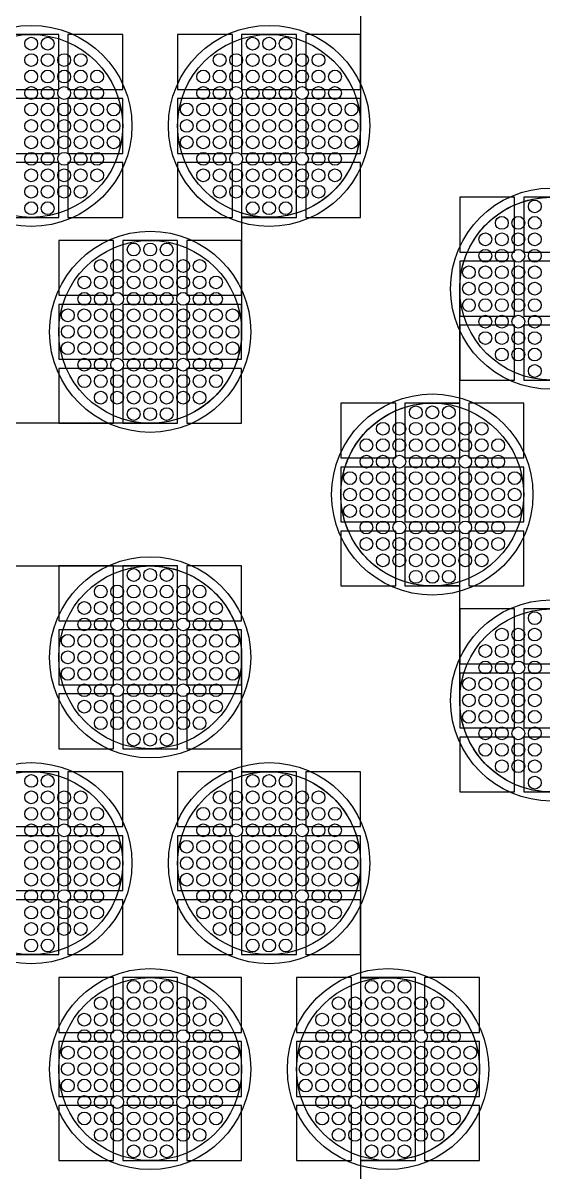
# Model space of a CAD drawing. Extents: x -49 to 54, y -38 to 38.
# Drawn here: x -7.56 to -4.72, y -30.41 to -24.13 of the extents above; entities that cross this region are included whole.
import ezdxf

# ---------------------------------------------------------------- set-up
doc = ezdxf.new("R2010")
doc.units = 0
for name, color, linetype in [('BACK_LAYER', 5, 'CONTINUOUS'), ('COND_LAYER_LOWER_ELECTRODE', 6, 'CONTINUOUS'), ('CONDUCTIVE_LAYER_BACK_LAYER', 2, 'CONTINUOUS'), ('EMITTER', 3, 'CONTINUOUS'), ('LOWER_ELECTRODE', 1, 'CONTINUOUS')]:
    doc.layers.add(name, color=color, linetype=linetype)

msp = doc.modelspace()

# ---------------------------------------------------------------- linework, layer by layer
at = {"layer": 'BACK_LAYER'}
for points in [[(-7.6628, -24.4898), (-7.3628, -24.4898), (-7.3628, -24.1898), (-7.6628, -24.1898)], [(-7.3128, -24.4898), (-7.0128, -24.4898), (-7.0128, -24.1898), (-7.3128, -24.1898)], [(-6.7128, -24.4898), (-6.4128, -24.4898), (-6.4128, -24.1898), (-6.7128, -24.1898)], [(-6.3628, -24.4898), (-6.0628, -24.4898), (-6.0628, -24.1898), (-6.3628, -24.1898)], [(-6.0128, -24.4898), (-5.7128, -24.4898), (-5.7128, -24.1898), (-6.0128, -24.1898)], [(-7.6628, -24.8398), (-7.3628, -24.8398), (-7.3628, -24.5398), (-7.6628, -24.5398)], [(-7.3128, -24.8398), (-7.0128, -24.8398), (-7.0128, -24.5398), (-7.3128, -24.5398)], [(-6.7128, -24.8398), (-6.4128, -24.8398), (-6.4128, -24.5398), (-6.7128, -24.5398)], [(-6.3628, -24.8398), (-6.0628, -24.8398), (-6.0628, -24.5398), (-6.3628, -24.5398)], [(-6.0128, -24.8398), (-5.7128, -24.8398), (-5.7128, -24.5398), (-6.0128, -24.5398)], [(-7.6628, -25.1898), (-7.3628, -25.1898), (-7.3628, -24.8898), (-7.6628, -24.8898)], [(-7.3128, -25.1898), (-7.0128, -25.1898), (-7.0128, -24.8898), (-7.3128, -24.8898)], [(-6.7128, -25.1898), (-6.4128, -25.1898), (-6.4128, -24.8898), (-6.7128, -24.8898)], [(-6.3628, -25.1898), (-6.0628, -25.1898), (-6.0628, -24.8898), (-6.3628, -24.8898)], [(-6.0128, -25.1898), (-5.7128, -25.1898), (-5.7128, -24.8898), (-6.0128, -24.8898)], [(-5.1709, -25.38), (-4.8709, -25.38), (-4.8709, -25.08), (-5.1709, -25.08)], [(-4.8209, -25.38), (-4.5209, -25.38), (-4.5209, -25.08), (-4.8209, -25.08)], [(-7.3628, -25.6156), (-7.0628, -25.6156), (-7.0628, -25.3156), (-7.3628, -25.3156)], [(-7.0128, -25.6156), (-6.7128, -25.6156), (-6.7128, -25.3156), (-7.0128, -25.3156)], [(-6.6628, -25.6156), (-6.3628, -25.6156), (-6.3628, -25.3156), (-6.6628, -25.3156)], [(-5.1709, -25.73), (-4.8709, -25.73), (-4.8709, -25.43), (-5.1709, -25.43)], [(-4.8209, -25.73), (-4.5209, -25.73), (-4.5209, -25.43), (-4.8209, -25.43)], [(-7.3628, -25.9656), (-7.0628, -25.9656), (-7.0628, -25.6656), (-7.3628, -25.6656)], [(-7.0128, -25.9656), (-6.7128, -25.9656), (-6.7128, -25.6656), (-7.0128, -25.6656)], [(-6.6628, -25.9656), (-6.3628, -25.9656), (-6.3628, -25.6656), (-6.6628, -25.6656)], [(-5.1709, -26.08), (-4.8709, -26.08), (-4.8709, -25.78), (-5.1709, -25.78)], [(-4.8209, -26.08), (-4.5209, -26.08), (-4.5209, -25.78), (-4.8209, -25.78)], [(-7.3628, -26.3156), (-7.0628, -26.3156), (-7.0628, -26.0156), (-7.3628, -26.0156)], [(-7.0128, -26.3156), (-6.7128, -26.3156), (-6.7128, -26.0156), (-7.0128, -26.0156)], [(-6.6628, -26.3156), (-6.3628, -26.3156), (-6.3628, -26.0156), (-6.6628, -26.0156)], [(-5.8209, -26.5058), (-5.5209, -26.5058), (-5.5209, -26.2058), (-5.8209, -26.2058)], [(-5.4709, -26.5058), (-5.1709, -26.5058), (-5.1709, -26.2058), (-5.4709, -26.2058)], [(-5.1209, -26.5058), (-4.8209, -26.5058), (-4.8209, -26.2058), (-5.1209, -26.2058)], [(-5.8209, -26.8558), (-5.5209, -26.8558), (-5.5209, -26.5558), (-5.8209, -26.5558)], [(-5.4709, -26.8558), (-5.1709, -26.8558), (-5.1709, -26.5558), (-5.4709, -26.5558)], [(-5.1209, -26.8558), (-4.8209, -26.8558), (-4.8209, -26.5558), (-5.1209, -26.5558)], [(-5.8209, -27.2058), (-5.5209, -27.2058), (-5.5209, -26.9058), (-5.8209, -26.9058)], [(-5.4709, -27.2058), (-5.1709, -27.2058), (-5.1709, -26.9058), (-5.4709, -26.9058)], [(-5.1209, -27.2058), (-4.8209, -27.2058), (-4.8209, -26.9058), (-5.1209, -26.9058)], [(-7.3628, -27.396), (-7.0628, -27.396), (-7.0628, -27.096), (-7.3628, -27.096)], [(-7.0128, -27.396), (-6.7128, -27.396), (-6.7128, -27.096), (-7.0128, -27.096)], [(-6.6628, -27.396), (-6.3628, -27.396), (-6.3628, -27.096), (-6.6628, -27.096)], [(-5.1709, -27.6316), (-4.8709, -27.6316), (-4.8709, -27.3316), (-5.1709, -27.3316)], [(-4.8209, -27.6316), (-4.5209, -27.6316), (-4.5209, -27.3316), (-4.8209, -27.3316)], [(-7.3628, -27.746), (-7.0628, -27.746), (-7.0628, -27.446), (-7.3628, -27.446)], [(-7.0128, -27.746), (-6.7128, -27.746), (-6.7128, -27.446), (-7.0128, -27.446)], [(-6.6628, -27.746), (-6.3628, -27.746), (-6.3628, -27.446), (-6.6628, -27.446)], [(-5.1709, -27.9816), (-4.8709, -27.9816), (-4.8709, -27.6816), (-5.1709, -27.6816)], [(-4.8209, -27.9816), (-4.5209, -27.9816), (-4.5209, -27.6816), (-4.8209, -27.6816)], [(-7.3628, -28.096), (-7.0628, -28.096), (-7.0628, -27.796), (-7.3628, -27.796)], [(-7.0128, -28.096), (-6.7128, -28.096), (-6.7128, -27.796), (-7.0128, -27.796)], [(-6.6628, -28.096), (-6.3628, -28.096), (-6.3628, -27.796), (-6.6628, -27.796)], [(-5.1709, -28.3316), (-4.8709, -28.3316), (-4.8709, -28.0316), (-5.1709, -28.0316)], [(-4.8209, -28.3316), (-4.5209, -28.3316), (-4.5209, -28.0316), (-4.8209, -28.0316)], [(-7.6628, -28.5218), (-7.3628, -28.5218), (-7.3628, -28.2218), (-7.6628, -28.2218)], [(-7.3128, -28.5218), (-7.0128, -28.5218), (-7.0128, -28.2218), (-7.3128, -28.2218)], [(-6.7128, -28.5218), (-6.4128, -28.5218), (-6.4128, -28.2218), (-6.7128, -28.2218)], [(-6.3628, -28.5218), (-6.0628, -28.5218), (-6.0628, -28.2218), (-6.3628, -28.2218)], [(-6.0128, -28.5218), (-5.7128, -28.5218), (-5.7128, -28.2218), (-6.0128, -28.2218)], [(-7.6628, -28.8718), (-7.3628, -28.8718), (-7.3628, -28.5718), (-7.6628, -28.5718)], [(-7.3128, -28.8718), (-7.0128, -28.8718), (-7.0128, -28.5718), (-7.3128, -28.5718)], [(-6.7128, -28.8718), (-6.4128, -28.8718), (-6.4128, -28.5718), (-6.7128, -28.5718)], [(-6.3628, -28.8718), (-6.0628, -28.8718), (-6.0628, -28.5718), (-6.3628, -28.5718)], [(-6.0128, -28.8718), (-5.7128, -28.8718), (-5.7128, -28.5718), (-6.0128, -28.5718)], [(-7.6628, -29.2218), (-7.3628, -29.2218), (-7.3628, -28.9218), (-7.6628, -28.9218)], [(-7.3128, -29.2218), (-7.0128, -29.2218), (-7.0128, -28.9218), (-7.3128, -28.9218)], [(-6.7128, -29.2218), (-6.4128, -29.2218), (-6.4128, -28.9218), (-6.7128, -28.9218)], [(-6.3628, -29.2218), (-6.0628, -29.2218), (-6.0628, -28.9218), (-6.3628, -28.9218)], [(-6.0128, -29.2218), (-5.7128, -29.2218), (-5.7128, -28.9218), (-6.0128, -28.9218)], [(-7.3628, -29.6477), (-7.0628, -29.6477), (-7.0628, -29.3477), (-7.3628, -29.3477)], [(-7.0128, -29.6477), (-6.7128, -29.6477), (-6.7128, -29.3477), (-7.0128, -29.3477)], [(-6.6628, -29.6477), (-6.3628, -29.6477), (-6.3628, -29.3477), (-6.6628, -29.3477)], [(-6.0628, -29.6477), (-5.7628, -29.6477), (-5.7628, -29.3477), (-6.0628, -29.3477)], [(-5.7128, -29.6477), (-5.4128, -29.6477), (-5.4128, -29.3477), (-5.7128, -29.3477)], [(-5.3628, -29.6477), (-5.0628, -29.6477), (-5.0628, -29.3477), (-5.3628, -29.3477)], [(-7.3628, -29.9977), (-7.0628, -29.9977), (-7.0628, -29.6977), (-7.3628, -29.6977)], [(-7.0128, -29.9977), (-6.7128, -29.9977), (-6.7128, -29.6977), (-7.0128, -29.6977)], [(-6.6628, -29.9977), (-6.3628, -29.9977), (-6.3628, -29.6977), (-6.6628, -29.6977)], [(-6.0628, -29.9977), (-5.7628, -29.9977), (-5.7628, -29.6977), (-6.0628, -29.6977)], [(-5.7128, -29.9977), (-5.4128, -29.9977), (-5.4128, -29.6977), (-5.7128, -29.6977)], [(-5.3628, -29.9977), (-5.0628, -29.9977), (-5.0628, -29.6977), (-5.3628, -29.6977)], [(-7.3628, -30.3477), (-7.0628, -30.3477), (-7.0628, -30.0477), (-7.3628, -30.0477)], [(-7.0128, -30.3477), (-6.7128, -30.3477), (-6.7128, -30.0477), (-7.0128, -30.0477)], [(-6.6628, -30.3477), (-6.3628, -30.3477), (-6.3628, -30.0477), (-6.6628, -30.0477)], [(-6.0628, -30.3477), (-5.7628, -30.3477), (-5.7628, -30.0477), (-6.0628, -30.0477)], [(-5.7128, -30.3477), (-5.4128, -30.3477), (-5.4128, -30.0477), (-5.7128, -30.0477)], [(-5.3628, -30.3477), (-5.0628, -30.3477), (-5.0628, -30.0477), (-5.3628, -30.0477)]]:
    msp.add_lwpolyline(points, close=True, dxfattribs=at)
at = {"layer": 'COND_LAYER_LOWER_ELECTRODE'}
for centre in [(-7.5128, -24.6898), (-6.2128, -24.6898), (-4.6709, -25.58), (-6.8628, -25.8156), (-5.3209, -26.7058), (-6.8628, -27.596), (-4.6709, -27.8316), (-7.5128, -28.7218), (-6.2128, -28.7218), (-6.8628, -29.8477), (-5.5628, -29.8477)]:
    msp.add_circle(centre, 0.55, dxfattribs=at)
at = {"layer": 'CONDUCTIVE_LAYER_BACK_LAYER'}
for points in [[(-5.7128, -24.0638), (-5.7128, -24.6898), (-5.7132, -24.7096), (-5.7144, -24.7295), (-5.7163, -24.7493), (-5.7191, -24.769), (-5.7226, -24.7885), (-5.727, -24.8079), (-5.732, -24.8272), (-5.7379, -24.8462), (-5.7445, -24.8649), (-5.7518, -24.8834), (-5.7599, -24.9016), (-5.7686, -24.9194), (-5.7781, -24.9369), (-5.7883, -24.954), (-5.7991, -24.9706), (-5.8106, -24.9869), (-5.8228, -25.0026), (-5.8355, -25.0179), (-5.8488, -25.0326), (-5.8628, -25.0468), (-5.8772, -25.0605), (-5.8922, -25.0735), (-5.9078, -25.0859), (-5.9237, -25.0978), (-5.9402, -25.1089), (-5.9571, -25.1194), (-5.9744, -25.1293), (-5.992, -25.1384), (-6.01, -25.1468), (-6.0284, -25.1545), (-6.047, -25.1615), (-6.0659, -25.1677), (-6.085, -25.1732), (-6.1043, -25.1779), (-6.1238, -25.1818), (-6.1434, -25.1849), (-6.1632, -25.1873), (-6.183, -25.1889), (-6.2028, -25.1897), (-6.3628, -25.1897), (-6.3628, -25.8156), (-6.3632, -25.8355), (-6.3644, -25.8553), (-6.3663, -25.8751), (-6.3691, -25.8948), (-6.3726, -25.9144), (-6.377, -25.9338), (-6.382, -25.953), (-6.3879, -25.972), (-6.3945, -25.9908), (-6.4018, -26.0092), (-6.4099, -26.0274), (-6.4186, -26.0453), (-6.4281, -26.0627), (-6.4383, -26.0798), (-6.4491, -26.0965), (-6.4606, -26.1127), (-6.4728, -26.1285), (-6.4855, -26.1437), (-6.4988, -26.1585), (-6.5128, -26.1727), (-6.5272, -26.1863), (-6.5422, -26.1993), (-6.5578, -26.2118), (-6.5737, -26.2236), (-6.5902, -26.2348), (-6.6071, -26.2453), (-6.6244, -26.2551), (-6.642, -26.2642), (-6.66, -26.2726), (-6.6784, -26.2803), (-6.697, -26.2873), (-6.7159, -26.2935), (-6.735, -26.299), (-6.7543, -26.3037), (-6.7738, -26.3076), (-6.7934, -26.3108), (-6.8132, -26.3131), (-6.833, -26.3147), (-6.8528, -26.3155), (-9.4727, -26.3155)], [(-4.7007, -28.3307), (-4.7206, -28.3292), (-4.7403, -28.3268), (-4.7599, -28.3236), (-4.7794, -28.3197), (-4.7987, -28.315), (-4.8179, -28.3096), (-4.8367, -28.3033), (-4.8554, -28.2964), (-4.8737, -28.2887), (-4.8917, -28.2802), (-4.9094, -28.2711), (-4.9266, -28.2613), (-4.9435, -28.2508), (-4.96, -28.2396), (-4.976, -28.2278), (-4.9915, -28.2154), (-5.0065, -28.2023), (-5.021, -28.1887), (-5.0349, -28.1745), (-5.0482, -28.1597), (-5.061, -28.1445), (-5.0731, -28.1287), (-5.0846, -28.1125), (-5.0954, -28.0958), (-5.1056, -28.0788), (-5.1151, -28.0613), (-5.1238, -28.0434), (-5.1319, -28.0253), (-5.1392, -28.0068), (-5.1458, -27.988), (-5.1517, -27.969), (-5.1568, -27.9498), (-5.1611, -27.9304), (-5.1646, -27.9108), (-5.1674, -27.8911), (-5.1693, -27.8714), (-5.1705, -27.8515), (-5.1709, -27.8316), (-5.1709, -27.2057), (-5.3309, -27.2057), (-5.3507, -27.2049), (-5.3706, -27.2033), (-5.3903, -27.201), (-5.4099, -27.1978), (-5.4294, -27.1939), (-5.4487, -27.1892), (-5.4679, -27.1837), (-5.4867, -27.1775), (-5.5054, -27.1705), (-5.5237, -27.1628), (-5.5417, -27.1544), (-5.5594, -27.1453), (-5.5766, -27.1355), (-5.5935, -27.125), (-5.61, -27.1138), (-5.626, -27.102), (-5.6415, -27.0895), (-5.6565, -27.0765), (-5.671, -27.0628), (-5.6849, -27.0486), (-5.6982, -27.0339), (-5.711, -27.0187), (-5.7231, -27.0029), (-5.7346, -26.9867), (-5.7454, -26.97), (-5.7556, -26.9529), (-5.7651, -26.9354), (-5.7738, -26.9176), (-5.7819, -26.8994), (-5.7892, -26.881), (-5.7958, -26.8622), (-5.8017, -26.8432), (-5.8068, -26.824), (-5.8111, -26.8046), (-5.8146, -26.785), (-5.8174, -26.7653), (-5.8193, -26.7455), (-5.8205, -26.7257), (-5.8209, -26.7058), (-5.8205, -26.6859), (-5.8193, -26.6661), (-5.8174, -26.6463), (-5.8146, -26.6266), (-5.8111, -26.607), (-5.8068, -26.5876), (-5.8017, -26.5684), (-5.7958, -26.5494), (-5.7892, -26.5306), (-5.7819, -26.5122), (-5.7738, -26.494), (-5.7651, -26.4761), (-5.7556, -26.4587), (-5.7454, -26.4416), (-5.7346, -26.4249), (-5.7231, -26.4087), (-5.711, -26.3929), (-5.6982, -26.3777), (-5.6849, -26.3629), (-5.671, -26.3487), (-5.6565, -26.3351), (-5.6415, -26.3221), (-5.626, -26.3096), (-5.61, -26.2978), (-5.5935, -26.2866), (-5.5766, -26.2761), (-5.5594, -26.2663), (-5.5417, -26.2572), (-5.5237, -26.2488), (-5.5054, -26.2411), (-5.4867, -26.2341), (-5.4679, -26.2279), (-5.4487, -26.2224), (-5.4294, -26.2177), (-5.4099, -26.2138), (-5.3903, -26.2106), (-5.3706, -26.2083), (-5.3507, -26.2067), (-5.3309, -26.2059), (-5.1709, -26.2059), (-5.1709, -25.58), (-5.1705, -25.5601), (-5.1693, -25.5402), (-5.1674, -25.5205), (-5.1646, -25.5008), (-5.1611, -25.4812), (-5.1568, -25.4618), (-5.1517, -25.4426), (-5.1458, -25.4236), (-5.1392, -25.4048), (-5.1319, -25.3863), (-5.1238, -25.3682), (-5.1151, -25.3503), (-5.1056, -25.3328), (-5.0954, -25.3158), (-5.0846, -25.2991), (-5.0731, -25.2829), (-5.061, -25.2671), (-5.0482, -25.2519), (-5.0349, -25.2371), (-5.021, -25.2229), (-5.0065, -25.2093), (-4.9915, -25.1962), (-4.976, -25.1838), (-4.96, -25.172), (-4.9435, -25.1608), (-4.9266, -25.1503), (-4.9094, -25.1405), (-4.8917, -25.1313), (-4.8737, -25.1229), (-4.8554, -25.1152), (-4.8367, -25.1083), (-4.8179, -25.102), (-4.7987, -25.0966), (-4.7794, -25.0919), (-4.7599, -25.0879), (-4.7403, -25.0848), (-4.7206, -25.0824), (-4.7007, -25.0809)], [(-8.1628, -27.0961), (-6.8528, -27.0961), (-6.833, -27.0969), (-6.8132, -27.0985), (-6.7934, -27.1008), (-6.7738, -27.104), (-6.7543, -27.1079), (-6.735, -27.1126), (-6.7159, -27.1181), (-6.697, -27.1243), (-6.6784, -27.1312), (-6.66, -27.1389), (-6.642, -27.1474), (-6.6244, -27.1565), (-6.6071, -27.1663), (-6.5902, -27.1768), (-6.5737, -27.188), (-6.5578, -27.1998), (-6.5422, -27.2123), (-6.5272, -27.2253), (-6.5128, -27.2389), (-6.4988, -27.2531), (-6.4855, -27.2679), (-6.4728, -27.2831), (-6.4606, -27.2989), (-6.4491, -27.3151), (-6.4383, -27.3318), (-6.4281, -27.3489), (-6.4186, -27.3663), (-6.4099, -27.3842), (-6.4018, -27.4024), (-6.3945, -27.4208), (-6.3879, -27.4396), (-6.382, -27.4586), (-6.377, -27.4778), (-6.3726, -27.4972), (-6.3691, -27.5168), (-6.3663, -27.5365), (-6.3644, -27.5563), (-6.3632, -27.5761), (-6.3628, -27.596), (-6.3628, -28.2219), (-6.2028, -28.2219), (-6.183, -28.2227), (-6.1632, -28.2243), (-6.1434, -28.2267), (-6.1238, -28.2298), (-6.1043, -28.2337), (-6.085, -28.2384), (-6.0659, -28.2439), (-6.047, -28.2501), (-6.0284, -28.2571), (-6.01, -28.2648), (-5.992, -28.2732), (-5.9744, -28.2823), (-5.9571, -28.2922), (-5.9402, -28.3027), (-5.9237, -28.3138), (-5.9078, -28.3257), (-5.8922, -28.3381), (-5.8772, -28.3511), (-5.8628, -28.3648), (-5.8488, -28.379), (-5.8355, -28.3937), (-5.8228, -28.409), (-5.8106, -28.4247), (-5.7991, -28.4409), (-5.7883, -28.4576), (-5.7781, -28.4747), (-5.7686, -28.4922), (-5.7599, -28.51), (-5.7518, -28.5282), (-5.7445, -28.5467), (-5.7379, -28.5654), (-5.732, -28.5844), (-5.727, -28.6036), (-5.7226, -28.6231), (-5.7191, -28.6426), (-5.7163, -28.6623), (-5.7144, -28.6821), (-5.7132, -28.7019), (-5.7128, -28.7218), (-5.7128, -29.3478), (-5.5528, -29.3478), (-5.533, -29.3485), (-5.5132, -29.3501), (-5.4934, -29.3525), (-5.4738, -29.3556), (-5.4543, -29.3596), (-5.435, -29.3643), (-5.4159, -29.3697), (-5.397, -29.3759), (-5.3784, -29.3829), (-5.36, -29.3906), (-5.342, -29.399), (-5.3244, -29.4082), (-5.3071, -29.418), (-5.2902, -29.4285), (-5.2737, -29.4397), (-5.2578, -29.4515), (-5.2422, -29.4639), (-5.2272, -29.477), (-5.2128, -29.4906), (-5.1988, -29.5048), (-5.1855, -29.5195), (-5.1728, -29.5348), (-5.1606, -29.5506), (-5.1491, -29.5668), (-5.1383, -29.5834), (-5.1281, -29.6005), (-5.1186, -29.618), (-5.1099, -29.6358), (-5.1018, -29.654), (-5.0945, -29.6725), (-5.0879, -29.6913), (-5.082, -29.7103), (-5.077, -29.7295), (-5.0726, -29.7489), (-5.0691, -29.7685), (-5.0663, -29.7881), (-5.0644, -29.8079), (-5.0632, -29.8278), (-5.0628, -29.8477), (-5.0632, -29.8675), (-5.0644, -29.8874), (-5.0663, -29.9072), (-5.0691, -29.9269), (-5.0726, -29.9464), (-5.077, -29.9658), (-5.082, -29.985), (-5.0879, -30.0041), (-5.0945, -30.0228), (-5.1018, -30.0413), (-5.1099, -30.0595), (-5.1186, -30.0773), (-5.1281, -30.0948), (-5.1383, -30.1119), (-5.1491, -30.1285), (-5.1606, -30.1448), (-5.1728, -30.1605), (-5.1855, -30.1758), (-5.1988, -30.1905), (-5.2128, -30.2047), (-5.2272, -30.2183), (-5.2422, -30.2314), (-5.2578, -30.2438), (-5.2737, -30.2556), (-5.2902, -30.2668), (-5.3071, -30.2773), (-5.3244, -30.2871), (-5.342, -30.2963), (-5.36, -30.3047), (-5.3784, -30.3124), (-5.397, -30.3194), (-5.4159, -30.3256), (-5.435, -30.331), (-5.4543, -30.3357), (-5.4738, -30.3397), (-5.4934, -30.3428), (-5.5132, -30.3452), (-5.533, -30.3468), (-5.5528, -30.3476), (-5.7128, -30.3476), (-5.7128, -30.9735)]]:
    msp.add_lwpolyline(points, dxfattribs=at)
at = {"layer": 'EMITTER'}
for centre in [(-7.5128, -24.6898), (-6.2128, -24.6898), (-4.6709, -25.58), (-6.8628, -25.8156), (-5.3209, -26.7058), (-6.8628, -27.596), (-4.6709, -27.8316), (-7.5128, -28.7218), (-6.2128, -28.7218), (-6.8628, -29.8477), (-5.5628, -29.8477)]:
    msp.add_circle(centre, 0.5, dxfattribs=at)
at = {"layer": 'LOWER_ELECTRODE'}
for centre in [(-7.5128, -24.2398), (-7.4228, -24.2398), (-6.3028, -24.2398), (-6.2128, -24.2398), (-6.1228, -24.2398), (-7.5128, -24.3298), (-7.4228, -24.3298), (-7.3328, -24.3298), (-7.2428, -24.3298), (-6.4828, -24.3298), (-6.3928, -24.3298), (-6.3028, -24.3298), (-6.2128, -24.3298), (-6.1228, -24.3298), (-6.0328, -24.3298), (-5.9428, -24.3298), (-7.5128, -24.4198), (-7.4228, -24.4198), (-7.3328, -24.4198), (-7.2428, -24.4198), (-7.1528, -24.4198), (-6.5728, -24.4198), (-6.4828, -24.4198), (-6.3928, -24.4198), (-6.3028, -24.4198), (-6.2128, -24.4198), (-6.1228, -24.4198), (-6.0328, -24.4198), (-5.9428, -24.4198), (-5.8528, -24.4198), (-7.5128, -24.5098), (-7.4228, -24.5098), (-7.3328, -24.5098), (-7.2428, -24.5098), (-7.1528, -24.5098), (-6.5728, -24.5098), (-6.4828, -24.5098), (-6.3928, -24.5098), (-6.3028, -24.5098), (-6.2128, -24.5098), (-6.1228, -24.5098), (-6.0328, -24.5098), (-5.9428, -24.5098), (-5.8528, -24.5098), (-7.5128, -24.5998), (-7.4228, -24.5998), (-7.3328, -24.5998), (-7.2428, -24.5998), (-7.1528, -24.5998), (-7.0628, -24.5998), (-6.6628, -24.5998), (-6.5728, -24.5998), (-6.4828, -24.5998), (-6.3928, -24.5998), (-6.3028, -24.5998), (-6.2128, -24.5998), (-6.1228, -24.5998), (-6.0328, -24.5998), (-5.9428, -24.5998), (-5.8528, -24.5998), (-5.7628, -24.5998), (-7.5128, -24.6898), (-7.4228, -24.6898), (-7.3328, -24.6898), (-7.2428, -24.6898), (-7.1528, -24.6898), (-7.0628, -24.6898), (-6.6628, -24.6898), (-6.5728, -24.6898), (-6.4828, -24.6898), (-6.3928, -24.6898), (-6.3028, -24.6898), (-6.2128, -24.6898), (-6.1228, -24.6898), (-6.0328, -24.6898), (-5.9428, -24.6898), (-5.8528, -24.6898), (-5.7628, -24.6898), (-7.5128, -24.7798), (-7.4228, -24.7798), (-7.3328, -24.7798), (-7.2428, -24.7798), (-7.1528, -24.7798), (-7.0628, -24.7798), (-6.6628, -24.7798), (-6.5728, -24.7798), (-6.4828, -24.7798), (-6.3928, -24.7798), (-6.3028, -24.7798), (-6.2128, -24.7798), (-6.1228, -24.7798), (-6.0328, -24.7798), (-5.9428, -24.7798), (-5.8528, -24.7798), (-5.7628, -24.7798), (-7.5128, -24.8698), (-7.4228, -24.8698), (-7.3328, -24.8698), (-7.2428, -24.8698), (-7.1528, -24.8698), (-6.5728, -24.8698), (-6.4828, -24.8698), (-6.3928, -24.8698), (-6.3028, -24.8698), (-6.2128, -24.8698), (-6.1228, -24.8698), (-6.0328, -24.8698), (-5.9428, -24.8698), (-5.8528, -24.8698), (-7.5128, -24.9598), (-7.4228, -24.9598), (-7.3328, -24.9598), (-7.2428, -24.9598), (-7.1528, -24.9598), (-6.5728, -24.9598), (-6.4828, -24.9598), (-6.3928, -24.9598), (-6.3028, -24.9598), (-6.2128, -24.9598), (-6.1228, -24.9598), (-6.0328, -24.9598), (-5.9428, -24.9598), (-5.8528, -24.9598), (-7.5128, -25.0498), (-7.4228, -25.0498), (-7.3328, -25.0498), (-7.2428, -25.0498), (-6.4828, -25.0498), (-6.3928, -25.0498), (-6.3028, -25.0498), (-6.2128, -25.0498), (-6.1228, -25.0498), (-6.0328, -25.0498), (-5.9428, -25.0498), (-7.5128, -25.1398), (-7.4228, -25.1398), (-6.3028, -25.1398), (-6.2128, -25.1398), (-6.1228, -25.1398), (-4.7609, -25.13), (-4.9409, -25.22), (-4.8509, -25.22), (-4.7609, -25.22), (-5.0309, -25.31), (-4.9409, -25.31), (-4.8509, -25.31), (-4.7609, -25.31), (-6.9528, -25.3656), (-6.8628, -25.3656), (-6.7728, -25.3656), (-5.0309, -25.4), (-4.9409, -25.4), (-4.8509, -25.4), (-4.7609, -25.4), (-7.1328, -25.4556), (-7.0428, -25.4556), (-6.9528, -25.4556), (-6.8628, -25.4556), (-6.7728, -25.4556), (-6.6828, -25.4556), (-6.5928, -25.4556), (-7.2228, -25.5456), (-7.1328, -25.5456), (-7.0428, -25.5456), (-6.9528, -25.5456), (-6.8628, -25.5456), (-6.7728, -25.5456), (-6.6828, -25.5456), (-6.5928, -25.5456), (-6.5028, -25.5456), (-5.1209, -25.49), (-5.0309, -25.49), (-4.9409, -25.49), (-4.8509, -25.49), (-4.7609, -25.49), (-5.1209, -25.58), (-5.0309, -25.58), (-4.9409, -25.58), (-4.8509, -25.58), (-4.7609, -25.58), (-7.2228, -25.6356), (-7.1328, -25.6356), (-7.0428, -25.6356), (-6.9528, -25.6356), (-6.8628, -25.6356), (-6.7728, -25.6356), (-6.6828, -25.6356), (-6.5928, -25.6356), (-6.5028, -25.6356), (-5.1209, -25.67), (-5.0309, -25.67), (-4.9409, -25.67), (-4.8509, -25.67), (-4.7609, -25.67), (-7.3128, -25.7256), (-7.2228, -25.7256), (-7.1328, -25.7256), (-7.0428, -25.7256), (-6.9528, -25.7256), (-6.8628, -25.7256), (-6.7728, -25.7256), (-6.6828, -25.7256), (-6.5928, -25.7256), (-6.5028, -25.7256), (-6.4128, -25.7256), (-5.0309, -25.76), (-4.9409, -25.76), (-4.8509, -25.76), (-4.7609, -25.76), (-7.3128, -25.8156), (-7.2228, -25.8156), (-7.1328, -25.8156), (-7.0428, -25.8156), (-6.9528, -25.8156), (-6.8628, -25.8156), (-6.7728, -25.8156), (-6.6828, -25.8156), (-6.5928, -25.8156), (-6.5028, -25.8156), (-6.4128, -25.8156), (-5.0309, -25.85), (-4.9409, -25.85), (-4.8509, -25.85), (-4.7609, -25.85), (-7.3128, -25.9056), (-7.2228, -25.9056), (-7.1328, -25.9056), (-7.0428, -25.9056), (-6.9528, -25.9056), (-6.8628, -25.9056), (-6.7728, -25.9056), (-6.6828, -25.9056), (-6.5928, -25.9056), (-6.5028, -25.9056), (-6.4128, -25.9056), (-4.9409, -25.94), (-4.8509, -25.94), (-4.7609, -25.94), (-7.2228, -25.9956), (-7.1328, -25.9956), (-7.0428, -25.9956), (-6.9528, -25.9956), (-6.8628, -25.9956), (-6.7728, -25.9956), (-6.6828, -25.9956), (-6.5928, -25.9956), (-6.5028, -25.9956), (-4.7609, -26.03), (-7.2228, -26.0856), (-7.1328, -26.0856), (-7.0428, -26.0856), (-6.9528, -26.0856), (-6.8628, -26.0856), (-6.7728, -26.0856), (-6.6828, -26.0856), (-6.5928, -26.0856), (-6.5028, -26.0856), (-7.1328, -26.1756), (-7.0428, -26.1756), (-6.9528, -26.1756), (-6.8628, -26.1756), (-6.7728, -26.1756), (-6.6828, -26.1756), (-6.5928, -26.1756), (-6.9528, -26.2656), (-6.8628, -26.2656), (-6.7728, -26.2656), (-5.4109, -26.2558), (-5.3209, -26.2558), (-5.2309, -26.2558), (-5.5909, -26.3458), (-5.5009, -26.3458), (-5.4109, -26.3458), (-5.3209, -26.3458), (-5.2309, -26.3458), (-5.1409, -26.3458), (-5.0509, -26.3458), (-5.6809, -26.4358), (-5.5909, -26.4358), (-5.5009, -26.4358), (-5.4109, -26.4358), (-5.3209, -26.4358), (-5.2309, -26.4358), (-5.1409, -26.4358), (-5.0509, -26.4358), (-4.9609, -26.4358), (-5.6809, -26.5258), (-5.5909, -26.5258), (-5.5009, -26.5258), (-5.4109, -26.5258), (-5.3209, -26.5258), (-5.2309, -26.5258), (-5.1409, -26.5258), (-5.0509, -26.5258), (-4.9609, -26.5258), (-5.7709, -26.6158), (-5.6809, -26.6158), (-5.5909, -26.6158), (-5.5009, -26.6158), (-5.4109, -26.6158), (-5.3209, -26.6158), (-5.2309, -26.6158), (-5.1409, -26.6158), (-5.0509, -26.6158), (-4.9609, -26.6158), (-4.8709, -26.6158), (-5.7709, -26.7058), (-5.6809, -26.7058), (-5.5909, -26.7058), (-5.5009, -26.7058), (-5.4109, -26.7058), (-5.3209, -26.7058), (-5.2309, -26.7058), (-5.1409, -26.7058), (-5.0509, -26.7058), (-4.9609, -26.7058), (-4.8709, -26.7058), (-5.7709, -26.7958), (-5.6809, -26.7958), (-5.5909, -26.7958), (-5.5009, -26.7958), (-5.4109, -26.7958), (-5.3209, -26.7958), (-5.2309, -26.7958), (-5.1409, -26.7958), (-5.0509, -26.7958), (-4.9609, -26.7958), (-4.8709, -26.7958), (-5.6809, -26.8858), (-5.5909, -26.8858), (-5.5009, -26.8858), (-5.4109, -26.8858), (-5.3209, -26.8858), (-5.2309, -26.8858), (-5.1409, -26.8858), (-5.0509, -26.8858), (-4.9609, -26.8858), (-5.6809, -26.9758), (-5.5909, -26.9758), (-5.5009, -26.9758), (-5.4109, -26.9758), (-5.3209, -26.9758), (-5.2309, -26.9758), (-5.1409, -26.9758), (-5.0509, -26.9758), (-4.9609, -26.9758), (-5.5909, -27.0658), (-5.5009, -27.0658), (-5.4109, -27.0658), (-5.3209, -27.0658), (-5.2309, -27.0658), (-5.1409, -27.0658), (-5.0509, -27.0658), (-6.9528, -27.146), (-6.8628, -27.146), (-6.7728, -27.146), (-5.4109, -27.1558), (-5.3209, -27.1558), (-5.2309, -27.1558), (-7.1328, -27.236), (-7.0428, -27.236), (-6.9528, -27.236), (-6.8628, -27.236), (-6.7728, -27.236), (-6.6828, -27.236), (-6.5928, -27.236), (-7.2228, -27.326), (-7.1328, -27.326), (-7.0428, -27.326), (-6.9528, -27.326), (-6.8628, -27.326), (-6.7728, -27.326), (-6.6828, -27.326), (-6.5928, -27.326), (-6.5028, -27.326), (-7.2228, -27.416), (-7.1328, -27.416), (-7.0428, -27.416), (-6.9528, -27.416), (-6.8628, -27.416), (-6.7728, -27.416), (-6.6828, -27.416), (-6.5928, -27.416), (-6.5028, -27.416), (-4.7609, -27.3816), (-4.9409, -27.4716), (-4.8509, -27.4716), (-4.7609, -27.4716), (-7.3128, -27.506), (-7.2228, -27.506), (-7.1328, -27.506), (-7.0428, -27.506), (-6.9528, -27.506), (-6.8628, -27.506), (-6.7728, -27.506), (-6.6828, -27.506), (-6.5928, -27.506), (-6.5028, -27.506), (-6.4128, -27.506), (-7.3128, -27.596), (-7.2228, -27.596), (-7.1328, -27.596), (-7.0428, -27.596), (-6.9528, -27.596), (-6.8628, -27.596), (-6.7728, -27.596), (-6.6828, -27.596), (-6.5928, -27.596), (-6.5028, -27.596), (-6.4128, -27.596), (-5.0309, -27.5616), (-4.9409, -27.5616), (-4.8509, -27.5616), (-4.7609, -27.5616), (-5.0309, -27.6516), (-4.9409, -27.6516), (-4.8509, -27.6516), (-4.7609, -27.6516), (-7.3128, -27.686), (-7.2228, -27.686), (-7.1328, -27.686), (-7.0428, -27.686), (-6.9528, -27.686), (-6.8628, -27.686), (-6.7728, -27.686), (-6.6828, -27.686), (-6.5928, -27.686), (-6.5028, -27.686), (-6.4128, -27.686), (-5.1209, -27.7416), (-5.0309, -27.7416), (-4.9409, -27.7416), (-4.8509, -27.7416), (-4.7609, -27.7416), (-7.2228, -27.776), (-7.1328, -27.776), (-7.0428, -27.776), (-6.9528, -27.776), (-6.8628, -27.776), (-6.7728, -27.776), (-6.6828, -27.776), (-6.5928, -27.776), (-6.5028, -27.776), (-7.2228, -27.866), (-7.1328, -27.866), (-7.0428, -27.866), (-6.9528, -27.866), (-6.8628, -27.866), (-6.7728, -27.866), (-6.6828, -27.866), (-6.5928, -27.866), (-6.5028, -27.866), (-5.1209, -27.8316), (-5.0309, -27.8316), (-4.9409, -27.8316), (-4.8509, -27.8316), (-4.7609, -27.8316), (-5.1209, -27.9216), (-5.0309, -27.9216), (-4.9409, -27.9216), (-4.8509, -27.9216), (-4.7609, -27.9216), (-7.1328, -27.956), (-7.0428, -27.956), (-6.9528, -27.956), (-6.8628, -27.956), (-6.7728, -27.956), (-6.6828, -27.956), (-6.5928, -27.956), (-6.9528, -28.046), (-6.8628, -28.046), (-6.7728, -28.046), (-5.0309, -28.0116), (-4.9409, -28.0116), (-4.8509, -28.0116), (-4.7609, -28.0116), (-5.0309, -28.1016), (-4.9409, -28.1016), (-4.8509, -28.1016), (-4.7609, -28.1016), (-4.9409, -28.1916), (-4.8509, -28.1916), (-4.7609, -28.1916), (-7.5128, -28.2718), (-7.4228, -28.2718), (-6.3028, -28.2718), (-6.2128, -28.2718), (-6.1228, -28.2718), (-4.7609, -28.2816), (-7.5128, -28.3618), (-7.4228, -28.3618), (-7.3328, -28.3618), (-7.2428, -28.3618), (-6.4828, -28.3618), (-6.3928, -28.3618), (-6.3028, -28.3618), (-6.2128, -28.3618), (-6.1228, -28.3618), (-6.0328, -28.3618), (-5.9428, -28.3618), (-7.5128, -28.4518), (-7.4228, -28.4518), (-7.3328, -28.4518), (-7.2428, -28.4518), (-7.1528, -28.4518), (-6.5728, -28.4518), (-6.4828, -28.4518), (-6.3928, -28.4518), (-6.3028, -28.4518), (-6.2128, -28.4518), (-6.1228, -28.4518), (-6.0328, -28.4518), (-5.9428, -28.4518), (-5.8528, -28.4518), (-7.5128, -28.5418), (-7.4228, -28.5418), (-7.3328, -28.5418), (-7.2428, -28.5418), (-7.1528, -28.5418), (-6.5728, -28.5418), (-6.4828, -28.5418), (-6.3928, -28.5418), (-6.3028, -28.5418), (-6.2128, -28.5418), (-6.1228, -28.5418), (-6.0328, -28.5418), (-5.9428, -28.5418), (-5.8528, -28.5418), (-7.5128, -28.6318), (-7.4228, -28.6318), (-7.3328, -28.6318), (-7.2428, -28.6318), (-7.1528, -28.6318), (-7.0628, -28.6318), (-6.6628, -28.6318), (-6.5728, -28.6318), (-6.4828, -28.6318), (-6.3928, -28.6318), (-6.3028, -28.6318), (-6.2128, -28.6318), (-6.1228, -28.6318), (-6.0328, -28.6318), (-5.9428, -28.6318), (-5.8528, -28.6318), (-5.7628, -28.6318), (-7.5128, -28.7218), (-7.4228, -28.7218), (-7.3328, -28.7218), (-7.2428, -28.7218), (-7.1528, -28.7218), (-7.0628, -28.7218), (-6.6628, -28.7218), (-6.5728, -28.7218), (-6.4828, -28.7218), (-6.3928, -28.7218), (-6.3028, -28.7218), (-6.2128, -28.7218), (-6.1228, -28.7218), (-6.0328, -28.7218), (-5.9428, -28.7218), (-5.8528, -28.7218), (-5.7628, -28.7218), (-7.5128, -28.8118), (-7.4228, -28.8118), (-7.3328, -28.8118), (-7.2428, -28.8118), (-7.1528, -28.8118), (-7.0628, -28.8118), (-6.6628, -28.8118), (-6.5728, -28.8118), (-6.4828, -28.8118), (-6.3928, -28.8118), (-6.3028, -28.8118), (-6.2128, -28.8118), (-6.1228, -28.8118), (-6.0328, -28.8118), (-5.9428, -28.8118), (-5.8528, -28.8118), (-5.7628, -28.8118), (-7.5128, -28.9018), (-7.4228, -28.9018), (-7.3328, -28.9018), (-7.2428, -28.9018), (-7.1528, -28.9018), (-6.5728, -28.9018), (-6.4828, -28.9018), (-6.3928, -28.9018), (-6.3028, -28.9018), (-6.2128, -28.9018), (-6.1228, -28.9018), (-6.0328, -28.9018), (-5.9428, -28.9018), (-5.8528, -28.9018), (-7.5128, -28.9918), (-7.4228, -28.9918), (-7.3328, -28.9918), (-7.2428, -28.9918), (-7.1528, -28.9918), (-6.5728, -28.9918), (-6.4828, -28.9918), (-6.3928, -28.9918), (-6.3028, -28.9918), (-6.2128, -28.9918), (-6.1228, -28.9918), (-6.0328, -28.9918), (-5.9428, -28.9918), (-5.8528, -28.9918), (-7.5128, -29.0818), (-7.4228, -29.0818), (-7.3328, -29.0818), (-7.2428, -29.0818), (-6.4828, -29.0818), (-6.3928, -29.0818), (-6.3028, -29.0818), (-6.2128, -29.0818), (-6.1228, -29.0818), (-6.0328, -29.0818), (-5.9428, -29.0818), (-7.5128, -29.1718), (-7.4228, -29.1718), (-6.3028, -29.1718), (-6.2128, -29.1718), (-6.1228, -29.1718), (-6.9528, -29.3977), (-6.8628, -29.3977), (-6.7728, -29.3977), (-5.6528, -29.3977), (-5.5628, -29.3977), (-5.4728, -29.3977), (-7.1328, -29.4877), (-7.0428, -29.4877), (-6.9528, -29.4877), (-6.8628, -29.4877), (-6.7728, -29.4877), (-6.6828, -29.4877), (-6.5928, -29.4877), (-5.8328, -29.4877), (-5.7428, -29.4877), (-5.6528, -29.4877), (-5.5628, -29.4877), (-5.4728, -29.4877), (-5.3828, -29.4877), (-5.2928, -29.4877), (-7.2228, -29.5777), (-7.1328, -29.5777), (-7.0428, -29.5777), (-6.9528, -29.5777), (-6.8628, -29.5777), (-6.7728, -29.5777), (-6.6828, -29.5777), (-6.5928, -29.5777), (-6.5028, -29.5777), (-5.9228, -29.5777), (-5.8328, -29.5777), (-5.7428, -29.5777), (-5.6528, -29.5777), (-5.5628, -29.5777), (-5.4728, -29.5777), (-5.3828, -29.5777), (-5.2928, -29.5777), (-5.2028, -29.5777), (-7.2228, -29.6677), (-7.1328, -29.6677), (-7.0428, -29.6677), (-6.9528, -29.6677), (-6.8628, -29.6677), (-6.7728, -29.6677), (-6.6828, -29.6677), (-6.5928, -29.6677), (-6.5028, -29.6677), (-5.9228, -29.6677), (-5.8328, -29.6677), (-5.7428, -29.6677), (-5.6528, -29.6677), (-5.5628, -29.6677), (-5.4728, -29.6677), (-5.3828, -29.6677), (-5.2928, -29.6677), (-5.2028, -29.6677), (-7.3128, -29.7577), (-7.2228, -29.7577), (-7.1328, -29.7577), (-7.0428, -29.7577), (-6.9528, -29.7577), (-6.8628, -29.7577), (-6.7728, -29.7577), (-6.6828, -29.7577), (-6.5928, -29.7577), (-6.5028, -29.7577), (-6.4128, -29.7577), (-6.0128, -29.7577), (-5.9228, -29.7577), (-5.8328, -29.7577), (-5.7428, -29.7577), (-5.6528, -29.7577), (-5.5628, -29.7577), (-5.4728, -29.7577), (-5.3828, -29.7577), (-5.2928, -29.7577), (-5.2028, -29.7577), (-5.1128, -29.7577), (-7.3128, -29.8477), (-7.2228, -29.8477), (-7.1328, -29.8477), (-7.0428, -29.8477), (-6.9528, -29.8477), (-6.8628, -29.8477), (-6.7728, -29.8477), (-6.6828, -29.8477), (-6.5928, -29.8477), (-6.5028, -29.8477), (-6.4128, -29.8477), (-6.0128, -29.8477), (-5.9228, -29.8477), (-5.8328, -29.8477), (-5.7428, -29.8477), (-5.6528, -29.8477), (-5.5628, -29.8477), (-5.4728, -29.8477), (-5.3828, -29.8477), (-5.2928, -29.8477), (-5.2028, -29.8477), (-5.1128, -29.8477), (-7.3128, -29.9377), (-7.2228, -29.9377), (-7.1328, -29.9377), (-7.0428, -29.9377), (-6.9528, -29.9377), (-6.8628, -29.9377), (-6.7728, -29.9377), (-6.6828, -29.9377), (-6.5928, -29.9377), (-6.5028, -29.9377), (-6.4128, -29.9377), (-6.0128, -29.9377), (-5.9228, -29.9377), (-5.8328, -29.9377), (-5.7428, -29.9377), (-5.6528, -29.9377), (-5.5628, -29.9377), (-5.4728, -29.9377), (-5.3828, -29.9377), (-5.2928, -29.9377), (-5.2028, -29.9377), (-5.1128, -29.9377), (-7.2228, -30.0277), (-7.1328, -30.0277), (-7.0428, -30.0277), (-6.9528, -30.0277), (-6.8628, -30.0277), (-6.7728, -30.0277), (-6.6828, -30.0277), (-6.5928, -30.0277), (-6.5028, -30.0277), (-5.9228, -30.0277), (-5.8328, -30.0277), (-5.7428, -30.0277), (-5.6528, -30.0277), (-5.5628, -30.0277), (-5.4728, -30.0277), (-5.3828, -30.0277), (-5.2928, -30.0277), (-5.2028, -30.0277), (-7.2228, -30.1177), (-7.1328, -30.1177), (-7.0428, -30.1177), (-6.9528, -30.1177), (-6.8628, -30.1177), (-6.7728, -30.1177), (-6.6828, -30.1177), (-6.5928, -30.1177), (-6.5028, -30.1177), (-5.9228, -30.1177), (-5.8328, -30.1177), (-5.7428, -30.1177), (-5.6528, -30.1177), (-5.5628, -30.1177), (-5.4728, -30.1177), (-5.3828, -30.1177), (-5.2928, -30.1177), (-5.2028, -30.1177), (-7.1328, -30.2077), (-7.0428, -30.2077), (-6.9528, -30.2077), (-6.8628, -30.2077), (-6.7728, -30.2077), (-6.6828, -30.2077), (-6.5928, -30.2077), (-5.8328, -30.2077), (-5.7428, -30.2077), (-5.6528, -30.2077), (-5.5628, -30.2077), (-5.4728, -30.2077), (-5.3828, -30.2077), (-5.2928, -30.2077), (-6.9528, -30.2977), (-6.8628, -30.2977), (-6.7728, -30.2977), (-5.6528, -30.2977), (-5.5628, -30.2977), (-5.4728, -30.2977)]:
    msp.add_circle(centre, 0.035, dxfattribs=at)

doc.saveas('drawing.dxf')
